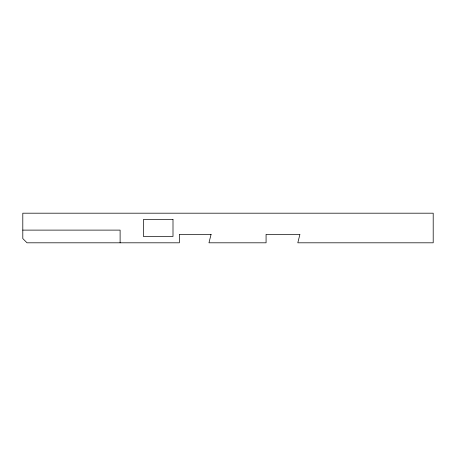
<?xml version="1.0" encoding="UTF-8"?>
<svg xmlns="http://www.w3.org/2000/svg" width="456" height="456" viewBox="0 0 456 456"><rect width="100%" height="100%" fill="white"/><g stroke="black" fill="none" stroke-linecap="round" stroke-linejoin="round"><path stroke-width="0.68" d="M22.8 230.115L120.11 230.115L120.11 242.809M211.077 234.344L208.962 242.809L266.076 242.809L266.076 234.344L299.928 234.344L297.808 242.809L433.2 242.809L433.2 213.191L22.8 213.191L22.8 238.579L27.029 242.809L179.345 242.809L179.345 234.344L211.077 234.344M173.001 219.535L143.383 219.535L143.383 236.464L173.001 236.464L173.001 219.535"/></g></svg>
